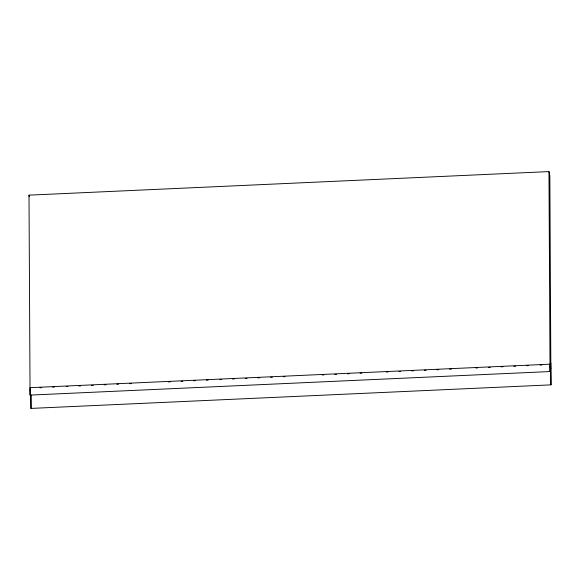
<?xml version="1.0" encoding="UTF-8"?>
<svg xmlns="http://www.w3.org/2000/svg" width="580" height="580" viewBox="0 0 580 580"><rect width="100%" height="100%" fill="white"/><g stroke="black" fill="none" stroke-linecap="round" stroke-linejoin="round"><path stroke-width="0.87" d="M30.001 387.672L549.978 364.175M550.826 362.892L550.971 384.859L550.804 369.677L550.05 366.118L550.05 371.548L30.08 395.096L30.08 389.666L30.385 391.087M30.841 395.002L31.001 408.407L30.965 395.024M30.066 395.082L29 195.141L548.97 171.593L549.847 175.725L550.855 368.779L549.978 364.646M39.955 387.737L41.767 387.658M52.62 387.164L54.426 387.085M66.185 386.555L67.99 386.468M78.844 385.983L80.649 385.896M91.502 385.403L93.315 385.323M104.161 384.83L105.973 384.75M116.826 384.257L118.632 384.177M129.485 383.685L131.29 383.605M168.367 381.923L170.179 381.843M181.025 381.35L182.838 381.27M193.691 380.777L195.496 380.697M206.35 380.204L208.155 380.125M219.914 379.588L221.719 379.509M232.573 379.015L234.378 378.936M245.231 378.443L247.044 378.363M257.89 377.87L259.702 377.79M270.555 377.297L272.361 377.217M283.214 376.724L285.019 376.645M322.096 374.963L323.908 374.883M334.754 374.39L336.567 374.31M347.42 373.817L349.225 373.738M360.079 373.245L361.884 373.165M386.302 372.055L388.107 371.976M398.96 371.483L400.773 371.403M411.619 370.91L413.431 370.83M424.284 370.337L426.09 370.257M436.943 369.764L438.748 369.685M449.601 369.192L451.414 369.112M475.825 368.003L477.637 367.923M488.49 367.43L490.296 367.35M501.149 366.857L502.954 366.777M513.808 366.285L515.613 366.197M526.466 365.712L528.279 365.625M540.031 365.095L541.843 365.016M31.001 408.407L550.971 384.859M550.036 371.541L548.97 171.593M29 195.141L29.348 196.794M30.008 388.194L30.537 390.666"/></g></svg>
